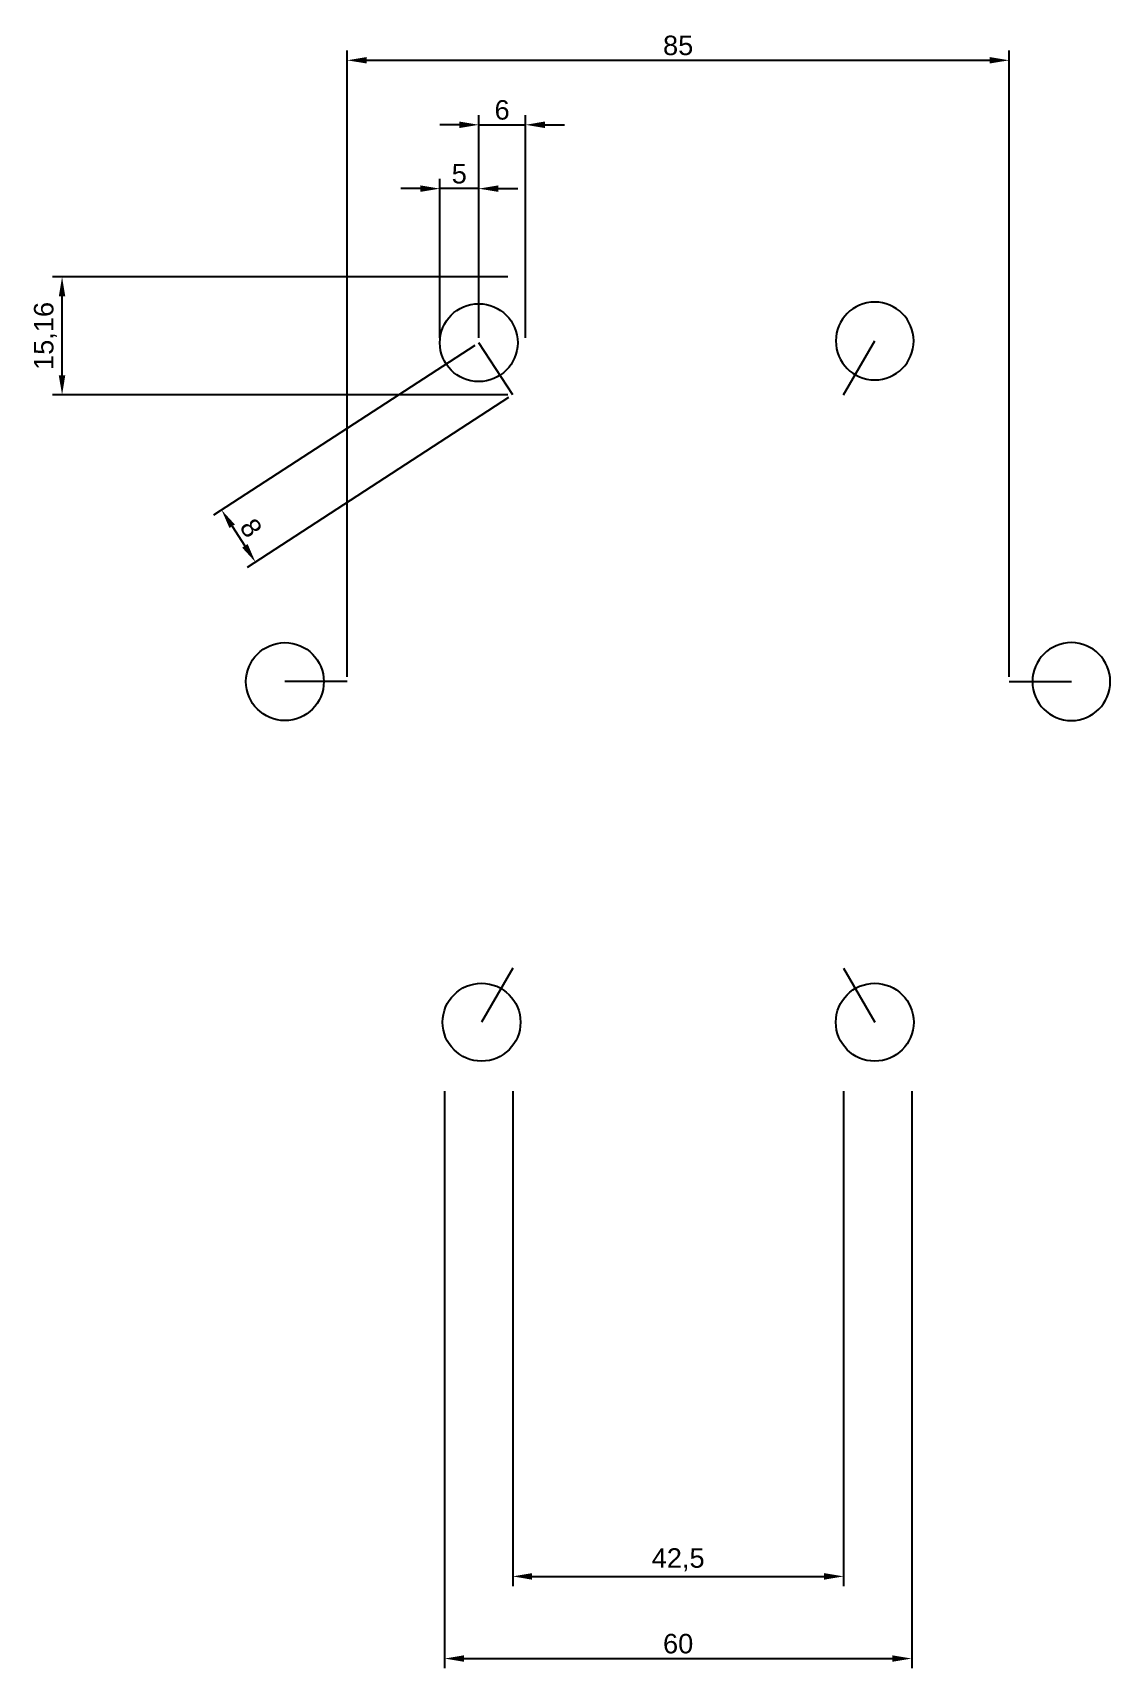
# Model space of a CAD drawing. Header units: millimetres. Extents: x -83 to 56, y -127 to 83.
import ezdxf

# ---------------------------------------------------------------- set-up
doc = ezdxf.new("R2010")
doc.units = ezdxf.units.MM
doc.layers.get('0').update_dxf_attribs({"true_color": 0xc2ced6})
doc.styles.get("Standard").update_dxf_attribs({"font": 'arial.ttf'})
doc.dimstyles.new('ISO-25', dxfattribs={"dimtxt": 2.5, "dimasz": 2.5, "dimexe": 1.25, "dimexo": 0.625, "dimtad": 1, "dimtxsty": 'Standard', "dimcen": 2.5, "dimadec": 0, "dimazin": 0, "dimtfac": 1, "dimtmove": 0, "dimatfit": 3, "dimfxl": 1, "dimarcsym": 0})

# ---------------------------------------------------------------- blocks, each defined once
blk = doc.blocks.new('*D1')
at = {"color": 0, "lineweight": -2, "transparency": 16777216}
for p, q in [((-21.88, 51.96), (-80.37, 51.96)), ((-79.12, 39.31), (-79.12, 49.46)), ((-21.88, 36.81), (-80.37, 36.81))]:
    blk.add_line(p, q, dxfattribs=at)
at = {"color": 0, "transparency": 16777216}
for points in [[(-79.54, 49.46), (-78.71, 49.46), (-79.12, 51.96)], [(-79.54, 39.31), (-78.71, 39.31), (-79.12, 36.81)]]:
    blk.add_solid(points, dxfattribs=at)
at = {"layer": 'Defpoints', "color": 0, "transparency": 16777216}
for p in [(-79.12, 51.96), (-21.25, 51.96), (-21.25, 36.81, 10)]:
    blk.add_point(p, dxfattribs=at)
at = {"color": 0, "transparency": 16777216, "insert": (-81.25, 44.38), "char_height": 2.5, "attachment_point": 5, "rotation": 90}
blk.add_mtext('15,16', dxfattribs=at)
blk = doc.blocks.new('*D5')
at = {"color": 0, "lineweight": -2, "transparency": 16777216}
for p, q in [((-21.25, -52.59), (-21.25, -116.14)), ((21.25, -52.59), (21.25, -116.14)), ((-18.75, -114.89), (18.75, -114.89))]:
    blk.add_line(p, q, dxfattribs=at)
at = {"color": 0, "transparency": 16777216}
for points in [[(-18.75, -114.47), (-18.75, -115.31), (-21.25, -114.89)], [(18.75, -114.47), (18.75, -115.31), (21.25, -114.89)]]:
    blk.add_solid(points, dxfattribs=at)
at = {"layer": 'Defpoints', "color": 0, "transparency": 16777216}
for p in [(-21.25, -51.96, 140), (21.25, -51.96, 140), (21.25, -114.89)]:
    blk.add_point(p, dxfattribs=at)
at = {"color": 0, "transparency": 16777216, "insert": (0, -112.76), "char_height": 2.5, "attachment_point": 5}
blk.add_mtext('42,5', dxfattribs=at)
blk = doc.blocks.new('*D6')
at = {"color": 0, "lineweight": -2, "transparency": 16777216}
for p, q in [((-30, -52.59), (-30, -126.69)), ((30, -52.59), (30, -126.69)), ((-27.5, -125.44), (27.5, -125.44))]:
    blk.add_line(p, q, dxfattribs=at)
at = {"color": 0, "transparency": 16777216}
for points in [[(-27.5, -125.02), (-27.5, -125.85), (-30, -125.44)], [(27.5, -125.02), (27.5, -125.85), (30, -125.44)]]:
    blk.add_solid(points, dxfattribs=at)
at = {"layer": 'Defpoints', "color": 0, "transparency": 16777216}
for p in [(-30, -51.96), (30, -51.96), (30, -125.44)]:
    blk.add_point(p, dxfattribs=at)
at = {"color": 0, "transparency": 16777216, "insert": (0, -123.54), "char_height": 2.5, "attachment_point": 5}
blk.add_mtext('60', dxfattribs=at)
blk = doc.blocks.new('*D8')
at = {"color": 0, "lineweight": -2, "transparency": 16777216}
for p, q in [((-42.5, 0.62), (-42.5, 81.02)), ((42.5, 0.62), (42.5, 81.02)), ((-40, 79.77), (40, 79.77))]:
    blk.add_line(p, q, dxfattribs=at)
at = {"color": 0, "transparency": 16777216}
for points in [[(-40, 80.19), (-40, 79.36), (-42.5, 79.77)], [(40, 80.19), (40, 79.36), (42.5, 79.77)]]:
    blk.add_solid(points, dxfattribs=at)
at = {"layer": 'Defpoints', "color": 0, "transparency": 16777216}
for p in [(42.5, 79.77), (-42.5, 0), (42.5, 0)]:
    blk.add_point(p, dxfattribs=at)
at = {"color": 0, "transparency": 16777216, "insert": (0, 81.67), "char_height": 2.5, "attachment_point": 5}
blk.add_mtext('85', dxfattribs=at)
blk = doc.blocks.new('*D9')
at = {"color": 0, "lineweight": -2, "transparency": 16777216}
for p, q in [((-26.13, 43.17), (-59.69, 21.36)), ((-21.77, 36.47), (-55.33, 14.65)), ((-57.28, 19.95), (-55.64, 17.43))]:
    blk.add_line(p, q, dxfattribs=at)
at = {"color": 0, "transparency": 16777216}
for points in [[(-56.93, 20.17), (-57.63, 19.72), (-58.64, 22.04)], [(-55.29, 17.66), (-55.99, 17.2), (-54.28, 15.33)]]:
    blk.add_solid(points, dxfattribs=at)
at = {"layer": 'Defpoints', "color": 0, "transparency": 16777216}
for p in [(-25.61, 43.51), (-21.25, 36.81), (-54.28, 15.33)]:
    blk.add_point(p, dxfattribs=at)
at = {"color": 0, "transparency": 16777216, "insert": (-54.86, 19.72), "char_height": 2.5, "attachment_point": 5, "rotation": 303.0286}
blk.add_mtext('8', dxfattribs=at)
blk = doc.blocks.new('*D10')
at = {"color": 0, "lineweight": -2, "transparency": 16777216}
for p, q in [((-33.11, 63.29), (-35.61, 63.29)), ((-30.61, 44.14), (-30.61, 64.54)), ((-25.61, 63.29), (-30.61, 63.29)), ((-25.61, 44.14), (-25.61, 64.54)), ((-23.11, 63.29), (-20.61, 63.29))]:
    blk.add_line(p, q, dxfattribs=at)
at = {"color": 0, "transparency": 16777216}
for points in [[(-33.11, 63.71), (-33.11, 62.88), (-30.61, 63.29)], [(-23.11, 63.71), (-23.11, 62.88), (-25.61, 63.29)]]:
    blk.add_solid(points, dxfattribs=at)
at = {"layer": 'Defpoints', "color": 0, "transparency": 16777216}
for p in [(-30.61, 63.29), (-30.61, 43.51), (-25.61, 43.51)]:
    blk.add_point(p, dxfattribs=at)
at = {"color": 0, "transparency": 16777216, "insert": (-28.11, 65.19), "char_height": 2.5, "attachment_point": 5}
blk.add_mtext('5', dxfattribs=at)
blk = doc.blocks.new('*D11')
at = {"color": 0, "lineweight": -2, "transparency": 16777216}
for p, q in [((-28.11, 71.49), (-30.61, 71.49)), ((-25.61, 44.14), (-25.61, 72.74)), ((-25.61, 71.49), (-19.61, 71.49)), ((-19.61, 44.14), (-19.61, 72.74)), ((-17.11, 71.49), (-14.61, 71.49))]:
    blk.add_line(p, q, dxfattribs=at)
at = {"color": 0, "transparency": 16777216}
for points in [[(-28.11, 71.91), (-28.11, 71.07), (-25.61, 71.49)], [(-17.11, 71.91), (-17.11, 71.07), (-19.61, 71.49)]]:
    blk.add_solid(points, dxfattribs=at)
at = {"layer": 'Defpoints', "color": 0, "transparency": 16777216}
for p in [(-19.61, 71.49), (-25.61, 43.51), (-19.61, 43.51)]:
    blk.add_point(p, dxfattribs=at)
at = {"color": 0, "transparency": 16777216, "insert": (-22.61, 73.39), "char_height": 2.5, "attachment_point": 5}
blk.add_mtext('6', dxfattribs=at)

msp = doc.modelspace()

# ---------------------------------------------------------------- linework, layer by layer
for p, q in [((-21.25, 36.806), (-25.61, 43.513)), ((21.25, 36.806), (25.25, 43.734)), ((-42.5, 0), (-50.5, 0)), ((42.5, 0), (50.5, 0)), ((-21.25, -36.806), (-25.25, -43.734)), ((21.25, -36.806), (25.25, -43.734))]:
    msp.add_line(p, q)
for centre in [(-25.61, 43.513), (-50.5, 0), (-25.25, -43.734), (25.25, -43.734)]:
    msp.add_circle(centre, 5)
at = {"extrusion": (0, 0, -1)}
for centre in [(-25.25, 43.734), (-50.5, 0)]:
    msp.add_circle(centre, 5, dxfattribs=at)

# ---------------------------------------------------------------- dimensions: what is measured, and where the dimension line sits
for base, p1, p2, picture, middle in [((42.5, 79.772), (-42.5, 0), (42.5, 0), '*D8', (0, 81.673)), ((-19.61, 71.488), (-25.61, 43.513), (-19.61, 43.513), '*D11', (-22.61, 73.39)), ((-30.61, 63.292), (-25.61, 43.513), (-30.61, 43.513), '*D10', (-28.11, 65.188)), ((30, -125.438), (-30, -51.962), (30, -51.962), '*D6', (0, -123.536)), ((21.25, -114.891), (-21.25, -51.962, 140), (21.25, -51.962, 140), '*D5', (0, -112.763))]:
    dim = msp.add_linear_dim(base=base, p1=p1, p2=p2, dimstyle='ISO-25')
    dim.commit()
    dim.dimension.update_dxf_attribs({"geometry": picture, "text_midpoint": middle})
dim = msp.add_linear_dim(base=(-79.125, 51.962), p1=(-21.25, 36.806, 10), p2=(-21.25, 51.962), angle=90, dimstyle='ISO-25')
dim.commit()
dim.dimension.update_dxf_attribs({"geometry": '*D1', "text_midpoint": (-81.252, 44.384)})
dim = msp.add_aligned_dim(p1=(-25.61, 43.513), p2=(-21.25, 36.806), distance=-39.394, dimstyle='ISO-25')
dim.commit()
dim.dimension.update_dxf_attribs({"geometry": '*D9', "text_midpoint": (-54.864, 19.724)})

doc.saveas('drawing.dxf')
